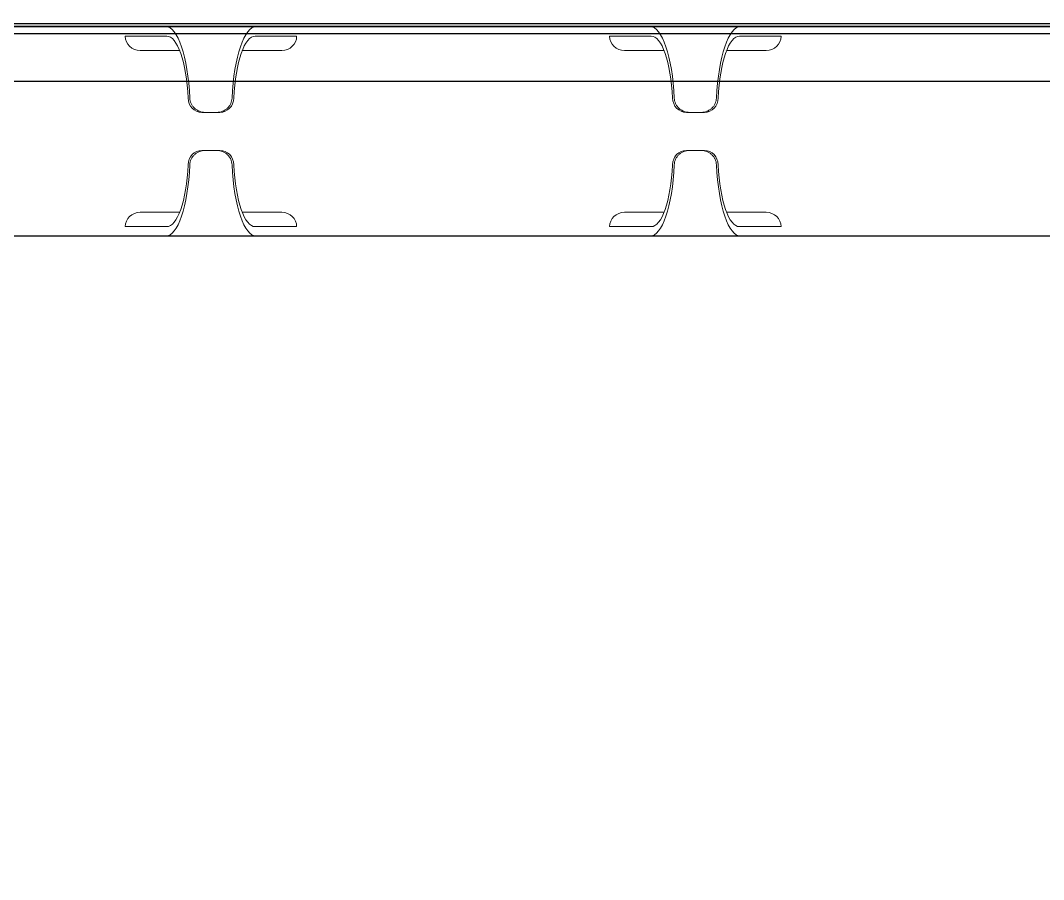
# Model space of a CAD drawing. Header units: millimetres. Extents: x 4247 to 622543, y -201358 to 142419.
# Drawn here: x 242461 to 245451, y -119639 to -117128 of the extents above; entities that cross this region are included whole.
import ezdxf
from ezdxf.enums import TextEntityAlignment as Align

# ---------------------------------------------------------------- set-up
doc = ezdxf.new("R2010")
doc.units = ezdxf.units.MM
doc.layers.add('(АР) Текст', color=7, linetype='Continuous', lineweight=25)
for name, color, linetype in [('_АТ-Имя', 7, 'Continuous'), ('_АТ-Спецификация', 7, 'Continuous'), ('_Оборудование ИСПП', 255, 'Continuous')]:
    doc.layers.add(name, color=color, linetype=linetype)
doc.layers.add('_АТ-Примечания', color=250, linetype='Continuous', plot=False)
doc.layers.add('ЛВС_коммутаторы', color=7, linetype='Continuous', lineweight=25, true_color=0x000000)
doc.styles.add('AT-Шрифт', font='ARIALN.TTF', dxfattribs={"height": 2.5})

# ---------------------------------------------------------------- blocks, each defined once
blk = doc.blocks.new('Органайзер1U')
at = {"lineweight": 9}
for p, q in [((95.2, 439.6, 315.2), (-95.2, 439.6, 315.2)), ((-1109.5, 419.7, -149.5), (-1196.4, 419.7, -452.7)), ((-836.7, 419.7, -452.7), (-923.7, 419.7, -149.5)), ((-92.9, 419.7, 323.2), (-179.9, 419.7, 20)), ((179.9, 419.7, 20), (92.9, 419.7, 323.2)), ((-1082.2, 389.7, -162.2), (-1165.2, 389.7, -432.7)), ((-951, 389.7, -162.2), (-867.9, 389.7, -432.7)), ((-65.6, 389.7, 310.5), (-148.7, 389.7, 40)), ((65.6, 389.7, 310.5), (148.7, 389.7, 40)), ((-997.7, 259.8), (-1035.4, 259.8)), ((-1035.4, 259.8), (-1029, 259.8, 22.4)), ((-1004.1, 259.8, 22.4), (-997.7, 259.8)), ((18.9, 259.8, 472.7), (-18.9, 259.8, 472.7)), ((-18.9, 259.8, 472.7), (-12.4, 259.8, 495)), ((12.4, 259.8, 495), (18.9, 259.8, 472.7)), ((-997.7, 179.8), (-1035.4, 179.8)), ((-1035.4, 179.8), (-1029, 179.8, 22.4)), ((-1004.1, 179.8, 22.4), (-997.7, 179.8)), ((18.9, 179.8, 472.7), (-18.9, 179.8, 472.7)), ((-18.9, 179.8, 472.7), (-12.4, 179.8, 495)), ((12.4, 179.8, 495), (18.9, 179.8, 472.7)), ((-1082.2, 50, -162.2), (-1165.2, 50, -432.7)), ((-951, 50, -162.2), (-867.9, 50, -432.7)), ((-65.6, 50, 310.5), (-148.7, 50, 40)), ((65.6, 50, 310.5), (148.7, 50, 40)), ((-1109.5, 20, -149.5), (-1196.4, 20, -452.7)), ((-836.7, 20, -452.7), (-923.7, 20, -149.5)), ((-92.9, 20, 323.2), (-179.9, 20, 20)), ((179.9, 20, 20), (92.9, 20, 323.2))]:
    blk.add_line(p, q, dxfattribs=at)
at = {"lineweight": 30, "ltscale": 10}
for points in [[(-2403, 439.8), (2403, 439.8)], [(2403, -0.2), (-2403, -0.2)]]:
    blk.add_lwpolyline(points, dxfattribs=at)
at = {"lineweight": 9, "extrusion": (-0.275637, -3.86225e-05, -0.961262)}
for centre in [(-289.9, 995.3, 285.4), (-289.8, 148.4, -449.2)]:
    blk.add_arc(centre, 30, 0.0084, 90.0077, dxfattribs=at)
at = {"lineweight": 9, "extrusion": (0.275637, -3.86225e-05, -0.961262)}
for centre in [(289.6, -959.1, -275), (289.8, 148.4, -449.2)]:
    blk.add_arc(centre, 30, 89.9923, 179.9916, dxfattribs=at)
at = {"lineweight": 9, "extrusion": (-0.275637, 3.86225e-05, -0.961262)}
for centre in [(-149.7, 995.3, 285.4), (-149.9, 148.4, -449.1)]:
    blk.add_arc(centre, 30, 89.9923, 179.9916, dxfattribs=at)
at = {"lineweight": 9, "extrusion": (0.275637, 3.86225e-05, -0.961262)}
for centre in [(150, -959, -275), (149.9, 148.4, -449.1)]:
    blk.add_arc(centre, 30, 0.0084, 90.0077, dxfattribs=at)
at = {"lineweight": 9, "extrusion": (0.961262, -6.12038e-17, -0.275637)}
for centre in [(-1111.3, 261.5, -155.7), (-94.7, 261.5, 316.9)]:
    blk.add_ellipse(centre, major_axis=(51.1, 0, 178.1), ratio=0.961262, start_param=-1.580604, end_param=-0.159207, dxfattribs=at)
at = {"lineweight": 9, "extrusion": (0.961262, 6.12038e-17, 0.275637)}
for centre, major_axis, start_param, end_param in [((-921.9, 261.5, -155.7), (-51.1, 0, 178.1), -1.580604, -0.159207), ((94.7, 261.5, 316.9), (-51.1, 0, 178.1), -1.580604, -0.159207), ((-924.4, 262.2, -146.8), (-45.1, 0, 157.4), 4.69506, 6.107426), ((92.1, 262.2, 325.9), (-45.1, 0, 157.4), 4.69506, 6.107426)]:
    blk.add_ellipse(centre, major_axis=major_axis, ratio=0.961262, start_param=start_param, end_param=end_param, dxfattribs=at)
at = {"lineweight": 9, "extrusion": (-9.99013e-30, -1.95922e-16, -1)}
for centre in [(-1165.2, 419.7, -432.7), (-148.7, 419.7, 40)]:
    blk.add_ellipse(centre, major_axis=(-31.2, 0), ratio=0.961262, start_param=-1.570796, end_param=0, dxfattribs=at)
at = {"lineweight": 9, "extrusion": (-0.961262, 6.12038e-17, 0.275637)}
for centre in [(-1108.7, 262.2, -146.8), (-92.1, 262.2, 325.9)]:
    blk.add_ellipse(centre, major_axis=(45.1, 0, 157.4), ratio=0.961262, start_param=0.175759, end_param=1.588125, dxfattribs=at)
at = {"lineweight": 9}
for centre, major_axis in [((-867.9, 419.7, -432.7), (31.2, 0)), ((148.7, 419.7, 40), (31.2, 0)), ((-1165.2, 20, -432.7), (-31.2, 0)), ((-148.7, 20, 40), (-31.2, 0))]:
    blk.add_ellipse(centre, major_axis=major_axis, ratio=0.961262, start_param=-1.570796, end_param=0, dxfattribs=at)
at = {"lineweight": 9, "extrusion": (-0.961262, -6.12038e-17, 0.275637)}
for centre in [(-1111.3, 178.1, -155.7), (-94.7, 178.1, 316.9)]:
    blk.add_ellipse(centre, major_axis=(51.1, 0, 178.1), ratio=0.961262, start_param=-1.580604, end_param=-0.159207, dxfattribs=at)
at = {"lineweight": 9, "extrusion": (0.961262, 6.12038e-17, -0.275637)}
for centre in [(-1108.7, 177.4, -146.8), (-92.1, 177.4, 325.9)]:
    blk.add_ellipse(centre, major_axis=(45.1, 0, 157.4), ratio=0.961262, start_param=0.175759, end_param=1.588125, dxfattribs=at)
at = {"lineweight": 9, "extrusion": (-0.961262, 6.12038e-17, -0.275637)}
for centre, major_axis, start_param, end_param in [((-921.9, 178.1, -155.7), (-51.1, 0, 178.1), -1.580604, -0.159207), ((-924.4, 177.4, -146.8), (-45.1, 0, 157.4), 4.69506, 6.107426), ((94.7, 178.1, 316.9), (-51.1, 0, 178.1), -1.580604, -0.159207), ((92.1, 177.4, 325.9), (-45.1, 0, 157.4), 4.69506, 6.107426)]:
    blk.add_ellipse(centre, major_axis=major_axis, ratio=0.961262, start_param=start_param, end_param=end_param, dxfattribs=at)
at = {"lineweight": 9, "extrusion": (9.99013e-30, 1.95922e-16, -1)}
for centre in [(-867.9, 20, -432.7), (148.7, 20, 40)]:
    blk.add_ellipse(centre, major_axis=(31.2, 0), ratio=0.961262, start_param=-1.570796, end_param=0, dxfattribs=at)
at = {"lineweight": 9}
for points in [[(-1080.6, 389.7, -157.5), (-1080.6, 389.7, -157.5), (-1080.7, 389.7, -157.5), (-1080.8, 389.7, -157.5)], [(-1080.6, 389.7, -157.5), (-1080.6, 389.7, -157.5), (-1080.7, 389.7, -157.5), (-1080.8, 389.7, -157.5)], [(-952.4, 389.7, -157.5), (-952.4, 389.7, -157.5), (-952.5, 389.7, -157.5), (-952.6, 389.7, -157.5)], [(-952.4, 389.7, -157.5), (-952.4, 389.7, -157.5), (-952.5, 389.7, -157.5), (-952.6, 389.7, -157.5)], [(-64, 389.7, 315.2), (-64.1, 389.7, 315.2), (-64.1, 389.7, 315.2), (-64.2, 389.7, 315.2)], [(-64, 389.7, 315.2), (-64.1, 389.7, 315.2), (-64.1, 389.7, 315.2), (-64.2, 389.7, 315.2)], [(64.2, 389.7, 315.2), (64.1, 389.7, 315.2), (64.1, 389.7, 315.2), (64, 389.7, 315.2)], [(64.2, 389.7, 315.2), (64.1, 389.7, 315.2), (64.1, 389.7, 315.2), (64, 389.7, 315.2)]]:
    blk.add_open_spline(points, degree=3, dxfattribs=at)
for points, knots in [([(-1029, 259.8, 22.4), (-1031, 259.8, 22.4), (-1033, 260, 22.4), (-1037, 260.7, 22.4), (-1039, 261.3, 22.4), (-1042.8, 262.8, 22.4), (-1044.7, 263.8, 22.4), (-1048.1, 266, 22.3), (-1049.7, 267.2, 22.3), (-1052.5, 269.9, 22.2), (-1053.8, 271.4, 22.1), (-1056.2, 274.6, 21.9), (-1057.2, 276.4, 21.8), (-1058.9, 280.1, 21.4), (-1059.6, 282, 21.2), (-1060.5, 285.9, 20.7), (-1060.8, 287.9, 20.4), (-1060.8, 289.8, 20.1)], [18.612291, 18.612291, 18.612291, 18.612291, 19.195929, 19.195929, 19.779566, 19.779566, 20.363204, 20.363204, 20.946842, 20.946842, 21.522754, 21.522754, 22.098666, 22.098666, 22.674578, 22.674578, 23.250457, 23.250457, 23.250457, 23.250457]), ([(-972.3, 289.8, 20.1), (-972.4, 287.9, 20.4), (-972.7, 285.9, 20.7), (-973.6, 282.1, 21.2), (-974.2, 280.1, 21.4), (-975.9, 276.5, 21.8), (-977, 274.7, 21.9), (-979.3, 271.4, 22.1), (-980.6, 270, 22.2), (-983.4, 267.3, 22.3), (-985, 266, 22.3), (-988.4, 263.8, 22.4), (-990.3, 262.8, 22.4), (-994.1, 261.3, 22.4), (-996.1, 260.7, 22.4), (-1000.2, 260, 22.4), (-1002.2, 259.8, 22.4), (-1004.1, 259.8, 22.4)], [4.570415, 4.570415, 4.570415, 4.570415, 5.143883, 5.143883, 5.717385, 5.717385, 6.290887, 6.290887, 6.864388, 6.864388, 7.450436, 7.450436, 8.036484, 8.036484, 8.622531, 8.622531, 9.208579, 9.208579, 9.208579, 9.208579]), ([(-12.4, 259.8, 495), (-14.4, 259.8, 495), (-16.4, 260, 495), (-20.4, 260.7, 495), (-22.4, 261.3, 495.1), (-26.3, 262.8, 495), (-28.1, 263.8, 495), (-31.5, 266, 495), (-33.1, 267.2, 495), (-35.9, 269.9, 494.9), (-37.2, 271.4, 494.8), (-39.6, 274.6, 494.6), (-40.6, 276.4, 494.4), (-42.3, 280.1, 494.1), (-43, 282, 493.9), (-43.9, 285.9, 493.4), (-44.2, 287.9, 493.1), (-44.3, 289.8, 492.8)], [18.612291, 18.612291, 18.612291, 18.612291, 19.195929, 19.195929, 19.779566, 19.779566, 20.363204, 20.363204, 20.946842, 20.946842, 21.522754, 21.522754, 22.098666, 22.098666, 22.674578, 22.674578, 23.250457, 23.250457, 23.250457, 23.250457]), ([(44.3, 289.8, 492.8), (44.2, 287.9, 493.1), (43.9, 285.9, 493.4), (43, 282.1, 493.9), (42.3, 280.1, 494.1), (40.6, 276.5, 494.4), (39.6, 274.7, 494.6), (37.3, 271.4, 494.8), (36, 270, 494.9), (33.2, 267.3, 495), (31.6, 266, 495), (28.2, 263.8, 495), (26.3, 262.8, 495), (22.5, 261.3, 495.1), (20.4, 260.7, 495), (16.4, 260, 495), (14.4, 259.8, 495), (12.4, 259.8, 495)], [4.570415, 4.570415, 4.570415, 4.570415, 5.143883, 5.143883, 5.717385, 5.717385, 6.290887, 6.290887, 6.864388, 6.864388, 7.450436, 7.450436, 8.036484, 8.036484, 8.622531, 8.622531, 9.208579, 9.208579, 9.208579, 9.208579]), ([(-1029, 179.8, 22.4), (-1031, 179.8, 22.4), (-1033, 179.7, 22.4), (-1037, 178.9, 22.4), (-1039, 178.3, 22.4), (-1042.8, 176.8, 22.4), (-1044.7, 175.9, 22.4), (-1048.1, 173.7, 22.3), (-1049.7, 172.4, 22.3), (-1052.5, 169.7, 22.2), (-1053.8, 168.3, 22.1), (-1056.2, 165, 21.9), (-1057.2, 163.2, 21.8), (-1058.9, 159.5, 21.4), (-1059.6, 157.6, 21.2), (-1060.5, 153.7, 20.7), (-1060.8, 151.8, 20.4), (-1060.8, 149.9, 20.1)], [18.612291, 18.612291, 18.612291, 18.612291, 19.195929, 19.195929, 19.779566, 19.779566, 20.363204, 20.363204, 20.946842, 20.946842, 21.522754, 21.522754, 22.098666, 22.098666, 22.674578, 22.674578, 23.250457, 23.250457, 23.250457, 23.250457]), ([(-972.3, 149.9, 20.1), (-972.4, 151.8, 20.4), (-972.7, 153.7, 20.7), (-973.6, 157.6, 21.2), (-974.2, 159.5, 21.4), (-975.9, 163.2, 21.8), (-977, 164.9, 21.9), (-979.3, 168.2, 22.1), (-980.6, 169.7, 22.2), (-983.4, 172.4, 22.3), (-985, 173.6, 22.3), (-988.4, 175.8, 22.4), (-990.3, 176.8, 22.4), (-994.1, 178.3, 22.4), (-996.1, 178.9, 22.4), (-1000.2, 179.7, 22.4), (-1002.2, 179.8, 22.4), (-1004.1, 179.8, 22.4)], [4.570415, 4.570415, 4.570415, 4.570415, 5.143883, 5.143883, 5.717385, 5.717385, 6.290887, 6.290887, 6.864388, 6.864388, 7.450436, 7.450436, 8.036484, 8.036484, 8.622531, 8.622531, 9.208579, 9.208579, 9.208579, 9.208579]), ([(-12.4, 179.8, 495), (-14.4, 179.8, 495), (-16.4, 179.7, 495), (-20.4, 178.9, 495), (-22.4, 178.3, 495.1), (-26.3, 176.8, 495), (-28.1, 175.9, 495), (-31.5, 173.7, 495), (-33.1, 172.4, 495), (-35.9, 169.7, 494.9), (-37.2, 168.3, 494.8), (-39.6, 165, 494.6), (-40.6, 163.2, 494.4), (-42.3, 159.5, 494.1), (-43, 157.6, 493.9), (-43.9, 153.7, 493.4), (-44.2, 151.8, 493.1), (-44.3, 149.9, 492.8)], [18.612291, 18.612291, 18.612291, 18.612291, 19.195929, 19.195929, 19.779566, 19.779566, 20.363204, 20.363204, 20.946842, 20.946842, 21.522754, 21.522754, 22.098666, 22.098666, 22.674578, 22.674578, 23.250457, 23.250457, 23.250457, 23.250457]), ([(44.3, 149.9, 492.8), (44.2, 151.8, 493.1), (43.9, 153.7, 493.4), (43, 157.6, 493.9), (42.3, 159.5, 494.1), (40.6, 163.2, 494.4), (39.6, 164.9, 494.6), (37.3, 168.2, 494.8), (36, 169.7, 494.9), (33.2, 172.4, 495), (31.6, 173.6, 495), (28.2, 175.8, 495), (26.3, 176.8, 495), (22.5, 178.3, 495.1), (20.4, 178.9, 495), (16.4, 179.7, 495), (14.4, 179.8, 495), (12.4, 179.8, 495)], [4.570415, 4.570415, 4.570415, 4.570415, 5.143883, 5.143883, 5.717385, 5.717385, 6.290887, 6.290887, 6.864388, 6.864388, 7.450436, 7.450436, 8.036484, 8.036484, 8.622531, 8.622531, 9.208579, 9.208579, 9.208579, 9.208579])]:
    blk.add_open_spline(points, degree=3, knots=knots, dxfattribs=at)
blk = doc.blocks.new('dpol-1U')
at = {"ltscale": 100}
blk.add_line((20.94, -36.82), (461.66, -36.82), dxfattribs=at)
blk.add_lwpolyline([(20.94, -46.82), (461.66, -46.82), (461.66, -34.82), (20.94, -34.82)], close=True, dxfattribs=at)
at = {"layer": '_АТ-Имя', "ltscale": 100, "style": 'AT-Шрифт', "flags": 8}
blk.add_attdef('NUMBER', text='', height=20, dxfattribs=at).set_placement((-16, -24.82), align=Align.RIGHT)
at = {"layer": '_АТ-Примечания', "ltscale": 100, "style": 'AT-Шрифт', "flags": 1}
for tag, p in [('DIMENSIONS', (487.6, -37.34)), ('COMMENT1', (487.6, -43.82)), ('COMMENT2', (487.6, -49.34)), ('COMMENT3', (487.6, -54.87))]:
    blk.add_attdef(tag, p, '', height=3, dxfattribs=at)
at = {"layer": '_АТ-Спецификация', "ltscale": 100, "style": 'AT-Шрифт'}
for tag, p, height, flags in [('NUM', (487.6, 4.18), 3, 1), ('NAME', (487.6, -1.82), 3, 1), ('DESCRIPTION', (487.6, -7.82), 3, 1), ('MARK', (571.3, -24.82), 20, 8), ('CODE', (487.6, -13.82), 3, 1), ('MADEBY', (487.6, -19.82), 3, 1), ('POSITION', (487.6, -25.82), 3, 1), ('POSITION2', (487.6, -31.82), 3, 1)]:
    blk.add_attdef(tag, p, '', height=height, dxfattribs=dict(at, flags=flags))

msp = doc.modelspace()

# ---------------------------------------------------------------- linework, layer by layer
at = {"layer": 'ЛВС_коммутаторы', "lineweight": 30, "elevation": -420.527}
msp.add_lwpolyline([(247787.187, -117145.766), (241095.843, -117145.766)], dxfattribs=at)

# ---------------------------------------------------------------- block references
at = {"layer": '(АР) Текст', "color": 7, "lineweight": 15, "xscale": 1.392289720480715, "yscale": 1.392289720480715, "zscale": 1.392289720480715}
msp.add_blockref('Органайзер1U', (244433.23, -117758.463), dxfattribs=at)

# ---------------------------------------------------------------- next in the draw order: block references
at = {"layer": '(АР) Текст', "color": 7, "lineweight": 15, "xscale": 13.96127271805139, "yscale": 13.96127271805139, "zscale": 13.96127271805139}
msp.add_blockref('dpol-1U', (241084.078, -116652.093), dxfattribs=at)

# ---------------------------------------------------------------- next in the draw order: hatches: boundary and pattern name
at = {"layer": '_Оборудование ИСПП', "true_color": 0x939598, "transparency": 33554636}
h = msp.add_hatch(color=252, dxfattribs=at)
h.dxf.hatch_style = 1
h.paths.add_polyline_path([(239303.869, -114830.481), (239303.869, -127203.192), (249233.312, -127203.192), (249233.312, -114830.481)])
h.paths.add_polyline_path([(249013.217, -115242.176), (249013.217, -126421.016), (239544.247, -126421.016), (239544.247, -115242.176)], flags=16)

doc.saveas('drawing.dxf')
